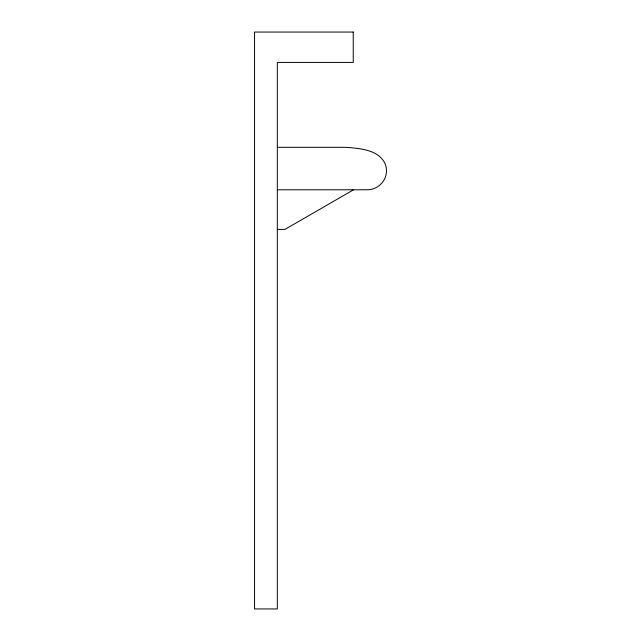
<?xml version="1.0" encoding="UTF-8"?>
<svg xmlns="http://www.w3.org/2000/svg" width="641" height="641" viewBox="0 0 641 641"><rect width="100%" height="100%" fill="white"/><g stroke="black" fill="none" stroke-linecap="round" stroke-linejoin="round"><path stroke-width="0.96" d="M353.568 189.776L284.925 229.414L277.329 229.414M277.329 147.318L346.084 147.318C359.657 148.496 377.837 149.449 384.88 163.191A20.288 19.591 0 0 1 385.433 176.98C382.805 184.456 375.418 189.728 367.493 189.776L277.329 189.776M353.239 32.05L254.557 32.05L254.557 608.95L277.329 608.95L277.329 62.409L353.239 62.409L353.239 32.05"/></g></svg>
